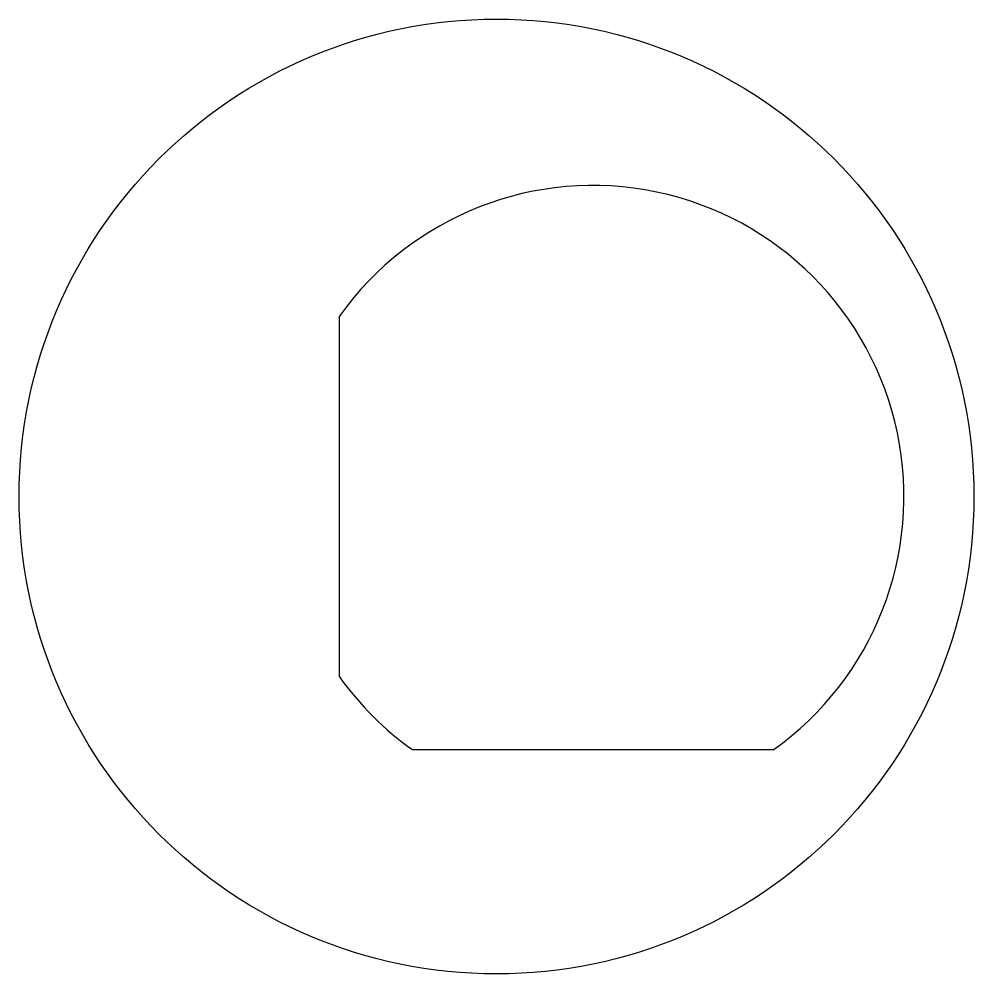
# Model space of a CAD drawing. Extents: x -11.9 to 7.9, y -9.9 to 9.9.
import ezdxf

# ---------------------------------------------------------------- set-up
doc = ezdxf.new("R2010")
doc.units = 0
doc.layers.get('0').update_dxf_attribs({"linetype": 'continuous'})

# ---------------------------------------------------------------- blocks, each defined once
blk = doc.blocks.new('FACEFEAT')
at = {"color": 0}
for p, q in [((-5.256, -3.738), (-5.256, 3.738)), ((3.738, -5.256), (-3.738, -5.256))]:
    blk.add_line(p, q, dxfattribs=at)
blk.add_circle((-2, 0), 9.9, dxfattribs=at)
for start, end in [(-54.5789, 144.5789), (-144.5789, -125.4211)]:
    blk.add_arc((0, 0), 6.45, start, end, dxfattribs=at)

msp = doc.modelspace()

# ---------------------------------------------------------------- block references
at = {"color": 0}
msp.add_blockref('FACEFEAT', (0, 0), dxfattribs=at)

doc.saveas('drawing.dxf')
